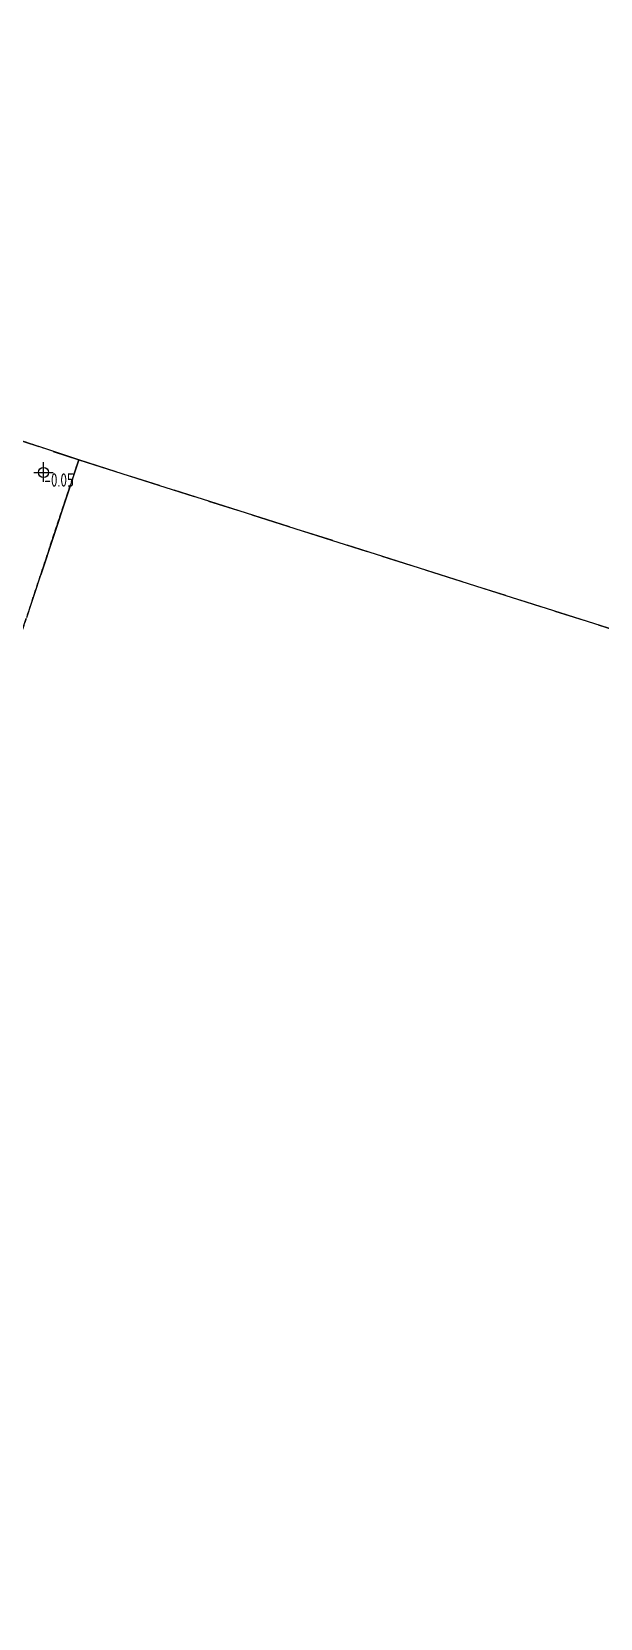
# Model space of a CAD drawing. Header units: metres. Extents: x -173 to 927, y -225 to 260.
# Drawn here: x 100.66 to 117.56, y 25.32 to 72.53 of the extents above; entities that cross this region are included whole.
import ezdxf
from ezdxf.enums import TextEntityAlignment as Align

# ---------------------------------------------------------------- set-up
doc = ezdxf.new("R2010")
doc.units = ezdxf.units.M
doc.header["$LTSCALE"] = 0.01
doc.header["$PDMODE"] = 2
doc.header["$PDSIZE"] = 0.05
doc.linetypes.add('ACAD_ISO02W100', pattern=[15, 12, -3])
doc.linetypes.add('ACAD_ISO08W100', pattern=[36, 24, -3, 6, -3])
for name, color, linetype in [('Cadastre-Parcellaire', 252, 'ACAD_ISO08W100'), ('Clôture', 70, 'LIMITE1'), ('Niveau', 7, 'Continuous'), ('TopoAlt', 7, 'Continuous'), ('TOPOJIS', 7, 'Continuous')]:
    doc.layers.add(name, color=color, linetype=linetype)
doc.styles.get("Standard").update_dxf_attribs({"font": 'isocp.shx'})
doc.linetypes.add('LIMITE1', pattern='A,6.35,-2.54,[133,ltypeshp.shx,S=2.54,R=0,X=-2.54,Y=0],-2.54,25.4', length=36.83)

# ---------------------------------------------------------------- blocks, each defined once
blk = doc.blocks.new('pn')
at = {"flags": 128}
for points in [[(-0.291, 0), (0.291, 0)], [(0, -0.275), (0, 0.308)]]:
    blk.add_lwpolyline(points, dxfattribs=at)
blk.add_circle((0, 0), 0.151)

msp = doc.modelspace()

# ---------------------------------------------------------------- linework, layer by layer
msp.add_circle((69.996, 17.37), 242.523)
at = {"layer": 'Cadastre-Parcellaire', "ltscale": 15}
for points in [[(149.788, 151.409), (118.611, 54.527), (102.056, 59.788), (96.171, 61.747), (90.333, 63.687), (88.763, 64.102), (76.63, 68.241), (74.657, 68.91), (69.828, 70.517), (100.481, 167.199), (149.788, 151.409)], [(133.538, 49.783), (103.105, -46.302), (96.253, -44.4), (70.468, -35.94), (72.377, -29.987), (75.662, -20.191), (78.236, -12.329), (80.932, -4.568), (81.524, -2.567), (83.381, 3.344), (92.408, 30.803), (95.713, 40.592), (98.94, 50.37), (102.056, 59.788), (118.611, 54.527), (133.538, 49.783)]]:
    msp.add_lwpolyline(points, close=True, dxfattribs=at)
msp.add_lwpolyline([(43.437, -10.054), (46.094, -2.168), (49.926, 9.62), (53.163, 19.437), (59.026, 37.146), (60.442, 41.496), (61.57, 44.963), (65.387, 56.736), (67.9, 64.561), (69.828, 70.517), (74.657, 68.91), (76.63, 68.241), (88.763, 64.102), (90.333, 63.687), (96.171, 61.747), (102.056, 59.788), (98.94, 50.37), (95.713, 40.592), (92.408, 30.803), (83.381, 3.344), (81.524, -2.567), (80.932, -4.568), (78.236, -12.329)], dxfattribs=at)
at = {"layer": 'Clôture', "linetype": 'ACAD_ISO02W100'}
for p, q in [((102.056, 59.788), (96.171, 61.747)), ((98.94, 50.37), (102.056, 59.788))]:
    msp.add_line(p, q, dxfattribs=at)
at = {"layer": 'TOPOJIS'}
msp.add_point((101.007, 59.416, -0.05), dxfattribs=at)

# ---------------------------------------------------------------- block references
at = {"layer": 'Niveau'}
msp.add_blockref('pn', (101.007, 59.416), dxfattribs=at)

# ---------------------------------------------------------------- texts
at = {"layer": 'TopoAlt', "width": 0.8}
msp.add_text('-0.05', height=0.4, dxfattribs=at).set_placement((101.032, 59.391, -0.05), align=Align.TOP_LEFT)

doc.saveas('drawing.dxf')
